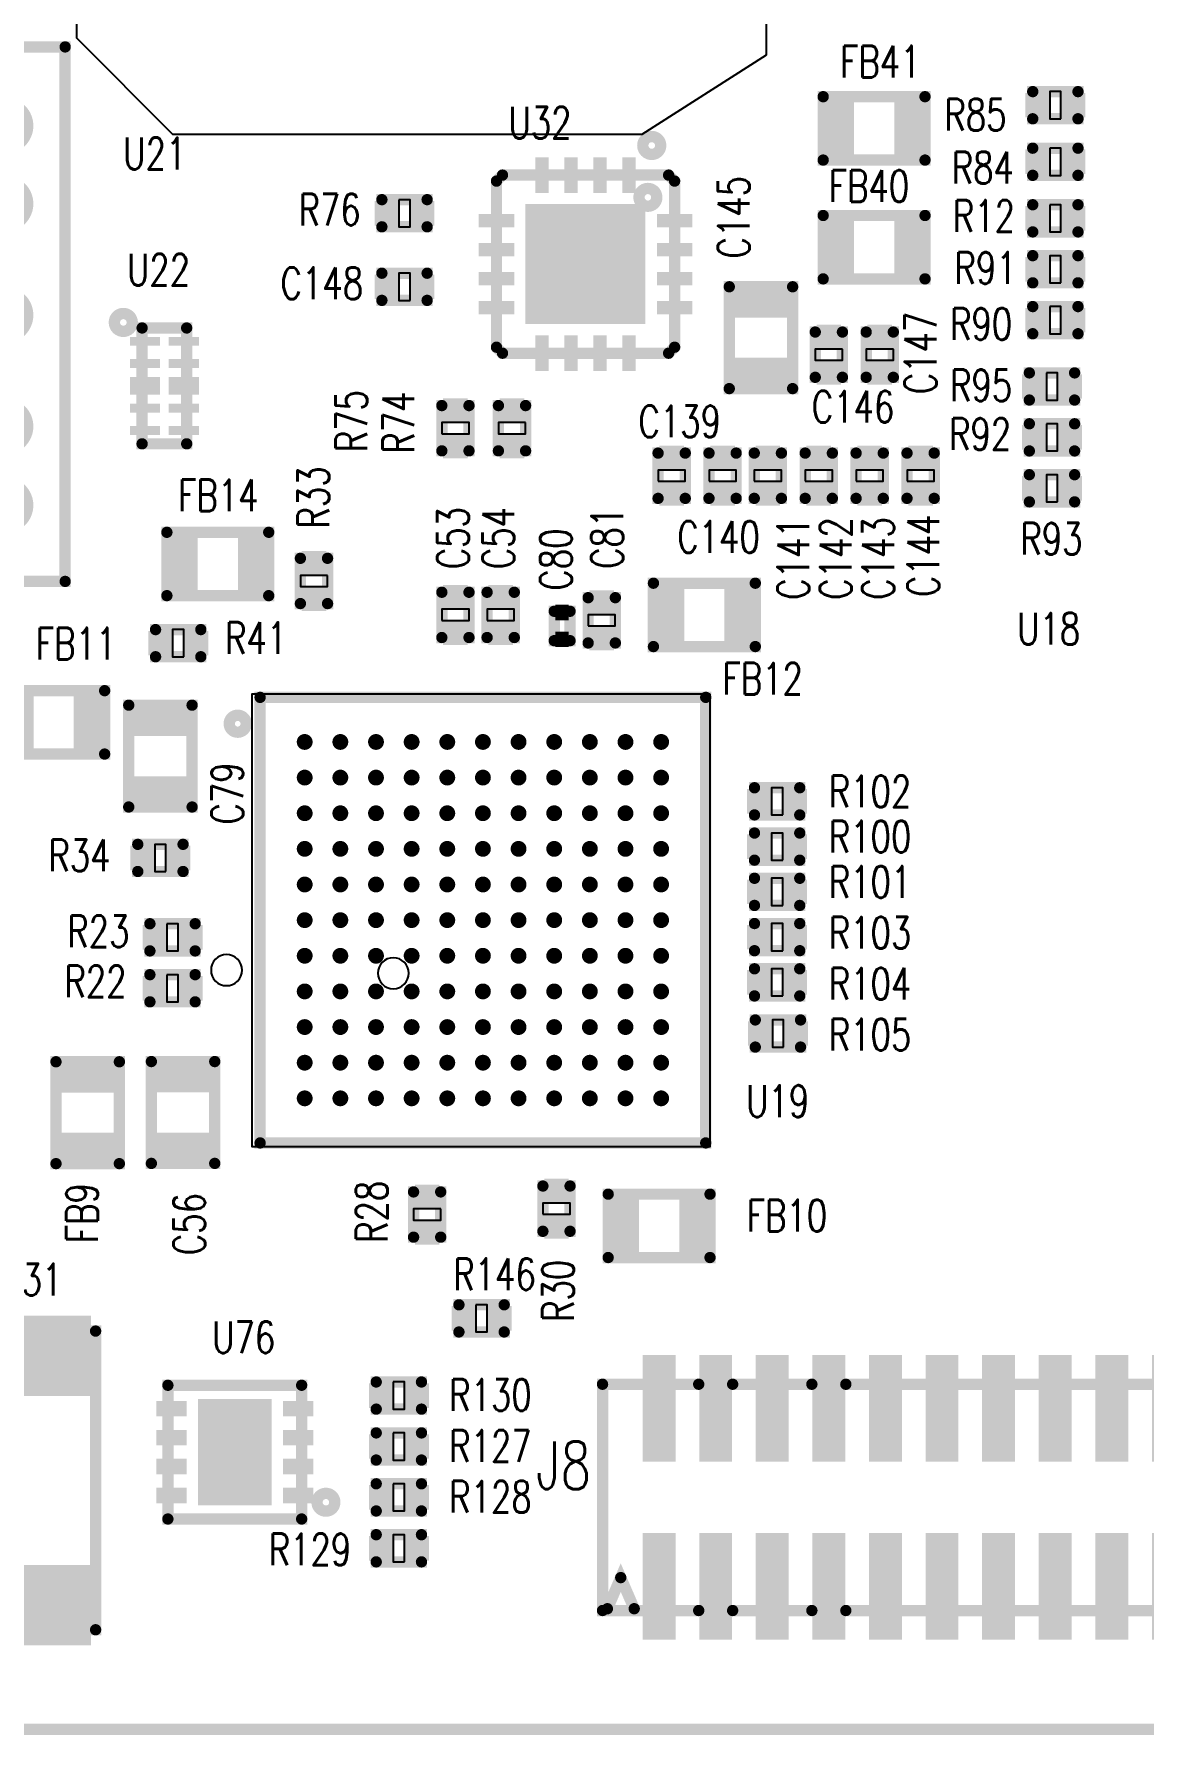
# Model space of a CAD drawing. Extents: x -0.21 to 4.38, y -0.01 to 2.51.
# Drawn here: x 0.488 to 1.468, y -0.005 to 1.498 of the extents above; entities that cross this region are included whole.
import ezdxf

# ---------------------------------------------------------------- set-up
doc = ezdxf.new("R2010")
doc.units = 0
doc.linetypes.add('KEEPOUT_00001000', pattern=[2, 1, 1])
doc.linetypes.add('KEEPOUT_00011110', pattern=[2, 1, 1])
for name, color, linetype in [('BOARD_OUTLINE_00', 5, 'CONTINUOUS'), ('DRIL_NPLTE_THRU_01', 136, 'CONTINUOUS'), ('DRIL_PLTE_THRU_01', 136, 'CONTINUOUS'), ('DRIL_SYMBOL', 5, 'CONTINUOUS'), ('KEEPOUT_00', 2, 'CONTINUOUS'), ('KEEPOUT_01', 2, 'CONTINUOUS'), ('PADS_INNER', 4, 'CONTINUOUS'), ('PADS_TOP', 4, 'CONTINUOUS'), ('PART_NAME_01', 2, 'CONTINUOUS'), ('PART_TOP_2DLINE_00', 3, 'CONTINUOUS'), ('PART_TOP_2DLINE_01', 3, 'CONTINUOUS')]:
    doc.layers.add(name, color=color, linetype=linetype)
doc.styles.add('W0$004', font='simplex', dxfattribs={"width": 0.75})
doc.styles.add('W0$006', font='simplex', dxfattribs={"width": 0.75})

# ---------------------------------------------------------------- blocks, each defined once
blk = doc.blocks.new('BOARD_464')
at = {"layer": 'BOARD_OUTLINE_00', "const_width": 0.01}
blk.add_lwpolyline([(0.25, 0), (4.25, 0), (4.25, 2.5), (0.25, 2.5)], close=True, dxfattribs=at)
blk = doc.blocks.new('KEEPOUT_493')
at = {"layer": 'KEEPOUT_01', "linetype": 'KEEPOUT_00001000'}
blk.add_lwpolyline([(0, 0.035), (0, -0.17), (0.085, -0.255), (0.5, -0.255), (0.61, -0.185), (0.61, 0.035)], close=True, dxfattribs=at)
blk = doc.blocks.new('KEEPOUT_610')
at = {"layer": 'KEEPOUT_01', "linetype": 'KEEPOUT_00001000'}
blk.add_lwpolyline([(0, 0), (-0.405, 0), (-0.405, -0.4), (0, -0.4)], close=True, dxfattribs=at)
blk = doc.blocks.new('KEEPOUT_712')
at = {"layer": 'KEEPOUT_00', "linetype": 'KEEPOUT_00001000'}
blk.add_lwpolyline([(-0.0137, 0, 1), (0.0137, 0, 1)], format="xyb", close=True, dxfattribs=at)
blk = doc.blocks.new('KEEPOUT_713')
at = {"layer": 'KEEPOUT_00', "linetype": 'KEEPOUT_00001000'}
blk.add_lwpolyline([(-0.0137, 0, 1), (0.0137, 0, 1)], format="xyb", close=True, dxfattribs=at)
blk = doc.blocks.new('SMOOTH_0$01')
at = {"const_width": 0.005}
blk.add_lwpolyline([(-0.0025, 0, 1), (0.0025, 0, 1)], format="xyb", close=True, dxfattribs=at)
blk = doc.blocks.new('PART_BODY_TOP_420')
at = {"layer": 'KEEPOUT_01', "linetype": 'KEEPOUT_00011110'}
blk.add_lwpolyline([(-0.00492, 0.012), (-0.00492, -0.012), (0.00492, -0.012), (0.00492, 0.012)], close=True, dxfattribs=at)
at = {"layer": 'PART_TOP_2DLINE_01', "const_width": 0.01}
blk.add_lwpolyline([(0.02, 0.012), (0.02, -0.012), (-0.02, -0.012), (-0.02, 0.012)], close=True, dxfattribs=at)
at = {"layer": 'PART_TOP_2DLINE_01'}
for p in [(-0.02, 0.012), (0.02, 0.012), (-0.02, -0.012), (0.02, -0.012)]:
    blk.add_blockref('SMOOTH_0$01', p, dxfattribs=at)
blk = doc.blocks.new('DRIL_HOLE_0')
blk.add_lwpolyline([(0, 0, 1), (0, 0, 1)], format="xyb", close=True)
blk = doc.blocks.new('PAD_0')
blk.add_lwpolyline([(0, 0, 1), (0, 0, 1)], format="xyb", close=True)
blk = doc.blocks.new('PAD_1')
at = {"const_width": 0.0217}
blk.add_lwpolyline([(-0.0108, 0), (0.0108, 0)], dxfattribs=at)
blk = doc.blocks.new('STK_TOP_12')
at = {"layer": 'DRIL_NPLTE_THRU_01'}
blk.add_blockref('DRIL_HOLE_0', (0, 0), dxfattribs=at)
at = {"layer": 'PADS_INNER'}
blk.add_blockref('PAD_0', (0, 0), dxfattribs=at)
at = {"layer": 'PADS_TOP'}
blk.add_blockref('PAD_1', (0, 0), dxfattribs=at)
blk = doc.blocks.new('SYM_TOP_3')
for name, p in [('PART_BODY_TOP_420', (0, 0)), ('STK_TOP_12', (-0.0157, 0)), ('STK_TOP_12', (0.0157, 0))]:
    blk.add_blockref(name, p)
blk = doc.blocks.new('PART_TOP_42')
blk.add_blockref('SYM_TOP_3', (0, 0))
at = {"layer": 'PART_NAME_01', "style": 'W0$004', "width": 0.75}
blk.add_text('C139', height=0.028, rotation=270, dxfattribs=at).set_placement((0.034, 0.0293))
blk = doc.blocks.new('PART_TOP_44')
blk.add_blockref('SYM_TOP_3', (0, 0))
at = {"layer": 'PART_NAME_01', "style": 'W0$004', "width": 0.75}
blk.add_text('C140', height=0.028, rotation=270, dxfattribs=at).set_placement((-0.0681, 0.04))
blk = doc.blocks.new('PART_TOP_45')
blk.add_blockref('SYM_TOP_3', (0, 0))
at = {"layer": 'PART_NAME_01', "style": 'W0$004', "width": 0.75}
blk.add_text('C141', height=0.028, dxfattribs=at).set_placement((-0.1096, -0.0365))
blk = doc.blocks.new('PART_TOP_46')
blk.add_blockref('SYM_TOP_3', (0, 0))
at = {"layer": 'PART_NAME_01', "style": 'W0$004', "width": 0.75}
blk.add_text('C142', height=0.028, dxfattribs=at).set_placement((-0.1096, -0.029))
blk = doc.blocks.new('PART_TOP_47')
blk.add_blockref('SYM_TOP_3', (0, 0))
at = {"layer": 'PART_NAME_01', "style": 'W0$004', "width": 0.75}
blk.add_text('C143', height=0.028, dxfattribs=at).set_placement((-0.1096, -0.0215))
blk = doc.blocks.new('PART_TOP_48')
blk.add_blockref('SYM_TOP_3', (0, 0))
at = {"layer": 'PART_NAME_01', "style": 'W0$004', "width": 0.75}
blk.add_text('C144', height=0.028, dxfattribs=at).set_placement((-0.1072, -0.0164))
blk = doc.blocks.new('PART_TOP_49')
blk.add_blockref('SYM_TOP_3', (0, 0))
at = {"layer": 'PART_NAME_01', "style": 'W0$004', "width": 0.75}
blk.add_text('C146', height=0.028, rotation=90, dxfattribs=at).set_placement((0.06, -0.015))
blk = doc.blocks.new('PART_TOP_50')
blk.add_blockref('SYM_TOP_3', (0, 0))
at = {"layer": 'PART_NAME_01', "style": 'W0$004', "width": 0.75}
blk.add_text('C147', height=0.028, rotation=180, dxfattribs=at).set_placement((0.035, 0.05))
blk = doc.blocks.new('PART_TOP_51')
blk.add_blockref('SYM_TOP_3', (0, 0))
at = {"layer": 'PART_NAME_01', "style": 'W0$004', "width": 0.75}
blk.add_text('C148', height=0.028, rotation=180, dxfattribs=at).set_placement((0.1095, 0.0109))
blk = doc.blocks.new('PART_TOP_137')
blk.add_blockref('SYM_TOP_3', (0, 0))
at = {"layer": 'PART_NAME_01', "style": 'W0$004', "width": 0.75}
blk.add_text('C53', height=0.028, dxfattribs=at).set_placement((0.0404, -0.0119))
blk = doc.blocks.new('PART_TOP_138')
blk.add_blockref('SYM_TOP_3', (0, 0))
at = {"layer": 'PART_NAME_01', "style": 'W0$004', "width": 0.75}
blk.add_text('C54', height=0.028, dxfattribs=at).set_placement((0.0404, -0.012))
blk = doc.blocks.new('PART_BODY_TOP_423')
at = {"layer": 'PART_TOP_2DLINE_01', "const_width": 0.01}
blk.add_lwpolyline([(-0.045, -0.028), (0.045, -0.028), (0.045, 0.028), (-0.045, 0.028), (-0.045, -0.028)], dxfattribs=at)
at = {"layer": 'PART_TOP_2DLINE_01'}
for p in [(-0.045, 0.028), (0.045, 0.028), (-0.045, -0.028), (-0.045, -0.028), (0.045, -0.028)]:
    blk.add_blockref('SMOOTH_0$01', p, dxfattribs=at)
blk = doc.blocks.new('PAD_5')
at = {"const_width": 0.0315}
blk.add_lwpolyline([(-0.0266, 0), (0.0266, 0)], dxfattribs=at)
blk = doc.blocks.new('STK_TOP_15')
at = {"layer": 'DRIL_NPLTE_THRU_01'}
blk.add_blockref('DRIL_HOLE_0', (0, 0), dxfattribs=at)
at = {"layer": 'PADS_INNER'}
blk.add_blockref('PAD_0', (0, 0), dxfattribs=at)
at = {"layer": 'PADS_TOP', "rotation": 90}
blk.add_blockref('PAD_5', (0, 0), dxfattribs=at)
blk = doc.blocks.new('SYM_TOP_6')
for name, p in [('PART_BODY_TOP_423', (0, 0)), ('STK_TOP_15', (-0.0335, 0)), ('STK_TOP_15', (0.0335, 0))]:
    blk.add_blockref(name, p)
blk = doc.blocks.new('PART_TOP_140')
blk.add_blockref('SYM_TOP_6', (0, 0))
at = {"layer": 'PART_NAME_01', "style": 'W0$004', "width": 0.75}
blk.add_text('C56', height=0.028, dxfattribs=at).set_placement((-0.1261, -0.0195))
blk = doc.blocks.new('PART_TOP_165')
blk.add_blockref('SYM_TOP_6', (0, 0))
at = {"layer": 'PART_NAME_01', "style": 'W0$004', "width": 0.75}
blk.add_text('C79', height=0.028, rotation=180, dxfattribs=at).set_placement((0.0605, 0.0731))
blk = doc.blocks.new('PART_BODY_TOP_425')
at = {"layer": 'PART_TOP_2DLINE_01', "const_width": 0.01}
blk.add_lwpolyline([(-0.013, -0.007), (0.013, -0.007), (0.013, 0.007), (-0.013, 0.007)], close=True, dxfattribs=at)
at = {"layer": 'PART_TOP_2DLINE_01'}
for p in [(-0.013, 0.007), (0.013, 0.007), (-0.013, -0.007), (0.013, -0.007)]:
    blk.add_blockref('SMOOTH_0$01', p, dxfattribs=at)
blk = doc.blocks.new('PAD_6')
at = {"const_width": 0.0118}
blk.add_lwpolyline([(-0.0069, 0), (0.0069, 0)], dxfattribs=at)
blk = doc.blocks.new('STK_TOP_17')
at = {"layer": 'DRIL_NPLTE_THRU_01'}
blk.add_blockref('DRIL_HOLE_0', (0, 0), dxfattribs=at)
at = {"layer": 'PADS_INNER'}
blk.add_blockref('PAD_0', (0, 0), dxfattribs=at)
at = {"layer": 'PADS_TOP'}
blk.add_blockref('PAD_6', (0, 0), dxfattribs=at)
blk = doc.blocks.new('SYM_TOP_8')
for name, p in [('STK_TOP_17', (-0.0118, 0)), ('PART_BODY_TOP_425', (0, 0)), ('STK_TOP_17', (0.0118, 0))]:
    blk.add_blockref(name, p)
blk = doc.blocks.new('PART_TOP_167')
blk.add_blockref('SYM_TOP_8', (0, 0))
at = {"layer": 'PART_NAME_01', "style": 'W0$004', "width": 0.75}
blk.add_text('C80', height=0.028, dxfattribs=at).set_placement((0.0312, -0.0085))
blk = doc.blocks.new('PART_TOP_168')
blk.add_blockref('SYM_TOP_3', (0, 0))
at = {"layer": 'PART_NAME_01', "style": 'W0$004', "width": 0.75}
blk.add_text('C81', height=0.028, dxfattribs=at).set_placement((0.0454, -0.0188))
blk = doc.blocks.new('PART_BODY_TOP_428')
at = {"layer": 'KEEPOUT_01', "linetype": 'KEEPOUT_00011110'}
blk.add_lwpolyline([(-0.00492, 0.012), (-0.00492, -0.012), (0.00492, -0.012), (0.00492, 0.012)], close=True, dxfattribs=at)
at = {"layer": 'PART_TOP_2DLINE_01', "const_width": 0.01}
blk.add_lwpolyline([(0.02, 0.012), (0.02, -0.012), (-0.02, -0.012), (-0.02, 0.012)], close=True, dxfattribs=at)
at = {"layer": 'PART_TOP_2DLINE_01'}
for p in [(-0.02, 0.012), (0.02, 0.012), (-0.02, -0.012), (0.02, -0.012)]:
    blk.add_blockref('SMOOTH_0$01', p, dxfattribs=at)
blk = doc.blocks.new('SYM_TOP_11')
for name, p in [('PART_BODY_TOP_428', (0, 0)), ('STK_TOP_12', (-0.0157, 0)), ('STK_TOP_12', (0.0157, 0))]:
    blk.add_blockref(name, p)
blk = doc.blocks.new('PART_TOP_194')
blk.add_blockref('SYM_TOP_11', (0, 0))
at = {"layer": 'PART_NAME_01', "style": 'W0$004', "width": 0.75}
blk.add_text('R100', height=0.028, rotation=180, dxfattribs=at).set_placement((-0.0457, 0.0052))
blk = doc.blocks.new('PART_TOP_195')
blk.add_blockref('SYM_TOP_11', (0, 0))
at = {"layer": 'PART_NAME_01', "style": 'W0$004', "width": 0.75}
blk.add_text('R101', height=0.028, rotation=180, dxfattribs=at).set_placement((-0.0457, 0.0052))
blk = doc.blocks.new('PART_TOP_196')
blk.add_blockref('SYM_TOP_11', (0, 0))
at = {"layer": 'PART_NAME_01', "style": 'W0$004', "width": 0.75}
blk.add_text('R102', height=0.028, rotation=180, dxfattribs=at).set_placement((-0.0457, 0.0052))
blk = doc.blocks.new('PART_TOP_197')
blk.add_blockref('SYM_TOP_11', (0, 0))
at = {"layer": 'PART_NAME_01', "style": 'W0$004', "width": 0.75}
blk.add_text('R103', height=0.028, rotation=180, dxfattribs=at).set_placement((-0.0457, 0.0102))
blk = doc.blocks.new('PART_TOP_198')
blk.add_blockref('SYM_TOP_11', (0, 0))
at = {"layer": 'PART_NAME_01', "style": 'W0$004', "width": 0.75}
blk.add_text('R104', height=0.028, rotation=180, dxfattribs=at).set_placement((-0.0457, 0.0152))
blk = doc.blocks.new('PART_TOP_199')
blk.add_blockref('SYM_TOP_11', (0, 0))
at = {"layer": 'PART_NAME_01', "style": 'W0$004', "width": 0.75}
blk.add_text('R105', height=0.028, rotation=180, dxfattribs=at).set_placement((-0.045, 0.015))
blk = doc.blocks.new('PART_TOP_205')
blk.add_blockref('SYM_TOP_11', (0, 0))
at = {"layer": 'PART_NAME_01', "style": 'W0$004', "width": 0.75}
blk.add_text('R12', height=0.028, dxfattribs=at).set_placement((-0.0906, -0.0118))
blk = doc.blocks.new('PART_TOP_206')
blk.add_blockref('SYM_TOP_11', (0, 0))
at = {"layer": 'PART_NAME_01', "style": 'W0$004', "width": 0.75}
blk.add_text('R127', height=0.028, dxfattribs=at).set_placement((0.0445, -0.0135))
blk = doc.blocks.new('PART_TOP_207')
blk.add_blockref('SYM_TOP_11', (0, 0))
at = {"layer": 'PART_NAME_01', "style": 'W0$004', "width": 0.75}
blk.add_text('R128', height=0.028, dxfattribs=at).set_placement((0.0445, -0.0135))
blk = doc.blocks.new('PART_TOP_208')
blk.add_blockref('SYM_TOP_11', (0, 0))
at = {"layer": 'PART_NAME_01', "style": 'W0$004', "width": 0.75}
blk.add_text('R129', height=0.028, rotation=180, dxfattribs=at).set_placement((0.115, 0.015))
blk = doc.blocks.new('PART_TOP_210')
blk.add_blockref('SYM_TOP_11', (0, 0))
at = {"layer": 'PART_NAME_01', "style": 'W0$004', "width": 0.75}
blk.add_text('R130', height=0.028, dxfattribs=at).set_placement((0.0445, -0.0135))
blk = doc.blocks.new('PART_BODY_TOP_429')
at = {"layer": 'PART_TOP_2DLINE_00', "const_width": 0.01}
blk.add_lwpolyline([(-0.132, -0.067), (0.132, -0.067), (0.132, 0.067), (-0.132, 0.067), (-0.132, -0.067)], dxfattribs=at)
at = {"layer": 'PART_TOP_2DLINE_00'}
for p in [(-0.132, 0.067), (0.132, 0.067), (-0.132, -0.067), (-0.132, -0.067), (0.132, -0.067)]:
    blk.add_blockref('SMOOTH_0$01', p, dxfattribs=at)
blk = doc.blocks.new('PAD_14')
at = {"const_width": 0.0709}
blk.add_lwpolyline([(-0.063, 0), (0.063, 0)], dxfattribs=at)
blk = doc.blocks.new('STK_TOP_20')
at = {"layer": 'DRIL_NPLTE_THRU_01'}
blk.add_blockref('DRIL_HOLE_0', (0, 0), dxfattribs=at)
at = {"layer": 'PADS_INNER'}
blk.add_blockref('PAD_0', (0, 0), dxfattribs=at)
at = {"layer": 'PADS_TOP', "rotation": 90}
blk.add_blockref('PAD_14', (0, 0), dxfattribs=at)
blk = doc.blocks.new('SYM_TOP_12')
for name, p in [('STK_TOP_20', (-0.1102, 0)), ('STK_TOP_20', (0.1102, 0)), ('PART_BODY_TOP_429', (0, 0))]:
    blk.add_blockref(name, p)
blk = doc.blocks.new('PART_TOP_211')
blk.add_blockref('SYM_TOP_12', (0, 0))
at = {"layer": 'PART_NAME_01', "style": 'W0$004', "width": 0.75}
blk.add_text('R131', height=0.028, rotation=90, dxfattribs=at).set_placement((-0.1635, -0.0352))
blk = doc.blocks.new('PART_TOP_221')
blk.add_blockref('SYM_TOP_11', (0, 0))
at = {"layer": 'PART_NAME_01', "style": 'W0$004', "width": 0.75}
blk.add_text('R22', height=0.028, dxfattribs=at).set_placement((-0.0955, -0.0079))
blk = doc.blocks.new('PART_TOP_222')
blk.add_blockref('SYM_TOP_11', (0, 0))
at = {"layer": 'PART_NAME_01', "style": 'W0$004', "width": 0.75}
blk.add_text('R23', height=0.028, dxfattribs=at).set_placement((-0.093, -0.0086))
blk = doc.blocks.new('PART_TOP_227')
blk.add_blockref('SYM_TOP_11', (0, 0))
at = {"layer": 'PART_NAME_01', "style": 'W0$004', "width": 0.75}
blk.add_text('R28', height=0.028, rotation=180, dxfattribs=at).set_placement((0.025, -0.035))
blk = doc.blocks.new('PART_TOP_230')
blk.add_blockref('SYM_TOP_11', (0, 0))
at = {"layer": 'PART_NAME_01', "style": 'W0$004', "width": 0.75}
blk.add_text('R30', height=0.028, dxfattribs=at).set_placement((-0.1001, -0.0154))
blk = doc.blocks.new('PART_TOP_233')
blk.add_blockref('SYM_TOP_11', (0, 0))
at = {"layer": 'PART_NAME_01', "style": 'W0$004', "width": 0.75}
blk.add_text('R33', height=0.028, rotation=180, dxfattribs=at).set_placement((-0.0464, 0.0135))
blk = doc.blocks.new('PART_TOP_234')
blk.add_blockref('SYM_TOP_11', (0, 0))
at = {"layer": 'PART_NAME_01', "style": 'W0$004', "width": 0.75}
blk.add_text('R34', height=0.028, rotation=180, dxfattribs=at).set_placement((0.0989, 0.0118))
blk = doc.blocks.new('PART_TOP_242')
blk.add_blockref('SYM_TOP_11', (0, 0))
at = {"layer": 'PART_NAME_01', "style": 'W0$004', "width": 0.75}
blk.add_text('R41', height=0.028, rotation=180, dxfattribs=at).set_placement((-0.0414, 0.0095))
blk = doc.blocks.new('PART_TOP_266')
blk.add_blockref('SYM_TOP_11', (0, 0))
at = {"layer": 'PART_NAME_01', "style": 'W0$004', "width": 0.75}
blk.add_text('R74', height=0.028, rotation=180, dxfattribs=at).set_placement((0.0225, -0.0865))
blk = doc.blocks.new('PART_TOP_267')
blk.add_blockref('SYM_TOP_11', (0, 0))
at = {"layer": 'PART_NAME_01', "style": 'W0$004', "width": 0.75}
blk.add_text('R75', height=0.028, dxfattribs=at).set_placement((-0.0212, 0.0779))
blk = doc.blocks.new('PART_TOP_268')
blk.add_blockref('SYM_TOP_11', (0, 0))
at = {"layer": 'PART_NAME_01', "style": 'W0$004', "width": 0.75}
blk.add_text('R76', height=0.028, dxfattribs=at).set_placement((-0.0936, -0.0108))
blk = doc.blocks.new('PART_TOP_275')
blk.add_blockref('SYM_TOP_11', (0, 0))
at = {"layer": 'PART_NAME_01', "style": 'W0$004', "width": 0.75}
blk.add_text('R84', height=0.028, dxfattribs=at).set_placement((-0.0915, -0.0192))
blk = doc.blocks.new('PART_TOP_276')
blk.add_blockref('SYM_TOP_11', (0, 0))
at = {"layer": 'PART_NAME_01', "style": 'W0$004', "width": 0.75}
blk.add_text('R85', height=0.028, rotation=180, dxfattribs=at).set_placement((0.0981, 0.0224))
blk = doc.blocks.new('PART_TOP_282')
blk.add_blockref('SYM_TOP_11', (0, 0))
at = {"layer": 'PART_NAME_01', "style": 'W0$004', "width": 0.75}
blk.add_text('R90', height=0.028, dxfattribs=at).set_placement((-0.0931, -0.0173))
blk = doc.blocks.new('PART_TOP_283')
blk.add_blockref('SYM_TOP_11', (0, 0))
at = {"layer": 'PART_NAME_01', "style": 'W0$004', "width": 0.75}
blk.add_text('R91', height=0.028, rotation=180, dxfattribs=at).set_placement((0.0891, 0.0128))
blk = doc.blocks.new('PART_TOP_284')
blk.add_blockref('SYM_TOP_11', (0, 0))
at = {"layer": 'PART_NAME_01', "style": 'W0$004', "width": 0.75}
blk.add_text('R92', height=0.028, dxfattribs=at).set_placement((-0.0909, -0.0111))
blk = doc.blocks.new('PART_TOP_285')
blk.add_blockref('SYM_TOP_11', (0, 0))
at = {"layer": 'PART_NAME_01', "style": 'W0$004', "width": 0.75}
blk.add_text('R93', height=0.028, rotation=180, dxfattribs=at).set_placement((0.0279, 0.0586))
blk = doc.blocks.new('PART_TOP_287')
blk.add_blockref('SYM_TOP_11', (0, 0))
at = {"layer": 'PART_NAME_01', "style": 'W0$004', "width": 0.75}
blk.add_text('R95', height=0.028, dxfattribs=at).set_placement((-0.0901, -0.013))
blk = doc.blocks.new('PART_BODY_TOP_432')
at = {"layer": 'PART_TOP_2DLINE_01', "const_width": 0.01}
blk.add_lwpolyline([(-0.045, -0.028), (0.045, -0.028), (0.045, 0.028), (-0.045, 0.028), (-0.045, -0.028)], dxfattribs=at)
at = {"layer": 'PART_TOP_2DLINE_01'}
for p in [(-0.045, 0.028), (0.045, 0.028), (-0.045, -0.028), (-0.045, -0.028), (0.045, -0.028)]:
    blk.add_blockref('SMOOTH_0$01', p, dxfattribs=at)
blk = doc.blocks.new('SYM_TOP_15')
for name, p in [('PART_BODY_TOP_432', (0, 0)), ('STK_TOP_15', (-0.0335, 0)), ('STK_TOP_15', (0.0335, 0))]:
    blk.add_blockref(name, p)
blk = doc.blocks.new('PART_TOP_295')
blk.add_blockref('SYM_TOP_15', (0, 0))
at = {"layer": 'PART_NAME_01', "style": 'W0$004', "width": 0.75}
blk.add_text('FB10', height=0.028, dxfattribs=at).set_placement((0.0774, -0.0049))
blk = doc.blocks.new('PART_TOP_296')
blk.add_blockref('SYM_TOP_15', (0, 0))
at = {"layer": 'PART_NAME_01', "style": 'W0$004', "width": 0.75}
blk.add_text('FB11', height=0.028, rotation=180, dxfattribs=at).set_placement((0.0158, -0.0556))
blk = doc.blocks.new('PART_TOP_297')
blk.add_blockref('SYM_TOP_15', (0, 0))
at = {"layer": 'PART_NAME_01', "style": 'W0$004', "width": 0.75}
blk.add_text('FB12', height=0.028, dxfattribs=at).set_placement((0.016, -0.0704))
blk = doc.blocks.new('PART_TOP_299')
blk.add_blockref('SYM_TOP_15', (0, 0))
at = {"layer": 'PART_NAME_01', "style": 'W0$004', "width": 0.75}
blk.add_text('FB14', height=0.028, rotation=180, dxfattribs=at).set_placement((0.0351, -0.0466))
blk = doc.blocks.new('PART_TOP_312')
blk.add_blockref('SYM_TOP_15', (0, 0))
at = {"layer": 'PART_NAME_01', "style": 'W0$004', "width": 0.75}
blk.add_text('FB9', height=0.028, dxfattribs=at).set_placement((-0.1153, -0.0091))
blk = doc.blocks.new('PART_BODY_TOP_437')
at = {"layer": 'PART_TOP_2DLINE_00', "const_width": 0.01}
for points in [[(-0.19, 0.1), (-0.275, 0.1), (-0.275, -0.1), (-0.19, -0.1)], [(-0.09, 0.1), (-0.16, 0.1)], [(-0.06, -0.1), (0.275, -0.1), (0.275, 0.1), (-0.06, 0.1)], [(-0.2707, -0.0984), (-0.2589, -0.0709), (-0.247, -0.0984)], [(-0.16, -0.1), (-0.09, -0.1)]]:
    blk.add_lwpolyline(points, dxfattribs=at)
at = {"layer": 'PART_TOP_2DLINE_00'}
for p in [(-0.275, 0.1), (-0.19, 0.1), (-0.16, 0.1), (-0.09, 0.1), (-0.06, 0.1), (0.275, 0.1), (-0.2589, -0.0709), (-0.275, -0.1), (-0.2707, -0.0984), (-0.247, -0.0984), (-0.19, -0.1), (-0.16, -0.1), (-0.09, -0.1), (-0.06, -0.1), (0.275, -0.1)]:
    blk.add_blockref('SMOOTH_0$01', p, dxfattribs=at)
blk = doc.blocks.new('PAD_24')
at = {"const_width": 0.0291}
blk.add_lwpolyline([(-0.0472, 0), (0.0472, 0)], dxfattribs=at)
blk = doc.blocks.new('STK_TOP_28')
at = {"layer": 'DRIL_NPLTE_THRU_01'}
blk.add_blockref('DRIL_HOLE_0', (0, 0), dxfattribs=at)
at = {"layer": 'PADS_INNER'}
blk.add_blockref('PAD_0', (0, 0), dxfattribs=at)
at = {"layer": 'PADS_TOP', "rotation": 90}
blk.add_blockref('PAD_24', (0, 0), dxfattribs=at)
blk = doc.blocks.new('SYM_TOP_20')
for name, p in [('STK_TOP_28', (-0.225, 0.0787)), ('STK_TOP_28', (-0.175, 0.0787)), ('STK_TOP_28', (-0.125, 0.0787)), ('STK_TOP_28', (-0.075, 0.0787)), ('STK_TOP_28', (-0.025, 0.0787)), ('STK_TOP_28', (0.025, 0.0787)), ('STK_TOP_28', (0.075, 0.0787)), ('STK_TOP_28', (0.125, 0.0787)), ('STK_TOP_28', (0.175, 0.0787)), ('STK_TOP_28', (0.225, 0.0787)), ('PART_BODY_TOP_437', (0, 0)), ('STK_TOP_28', (-0.225, -0.0787)), ('STK_TOP_28', (-0.175, -0.0787)), ('STK_TOP_28', (-0.125, -0.0787)), ('STK_TOP_28', (-0.075, -0.0787)), ('STK_TOP_28', (-0.025, -0.0787)), ('STK_TOP_28', (0.025, -0.0787)), ('STK_TOP_28', (0.075, -0.0787)), ('STK_TOP_28', (0.125, -0.0787)), ('STK_TOP_28', (0.175, -0.0787)), ('STK_TOP_28', (0.225, -0.0787))]:
    blk.add_blockref(name, p)
blk = doc.blocks.new('PART_TOP_320')
blk.add_blockref('SYM_TOP_20', (0, 0))
at = {"layer": 'PART_NAME_01', "style": 'W0$006', "width": 0.75}
blk.add_text('J8', height=0.042, dxfattribs=at).set_placement((-0.3337, 0.0073))
blk = doc.blocks.new('PART_BODY_TOP_449')
at = {"layer": 'PART_TOP_2DLINE_00', "const_width": 0.01}
blk.add_lwpolyline([(-0.4634, -0.4634), (-0.4634, 0.4634), (0.4634, 0.4634), (0.4634, -0.4634)], close=True, dxfattribs=at)
for points in [[(-0.5105, 0.424, 1), (-0.4861, 0.424, 1)], [(-0.4341, 0.414, 1), (-0.3925, 0.414, 1)]]:
    blk.add_lwpolyline(points, format="xyb", close=True, dxfattribs=at)
at = {"layer": 'PART_TOP_2DLINE_00'}
for p in [(-0.4634, 0.4634), (0.4634, 0.4634), (-0.4634, -0.4634), (0.4634, -0.4634)]:
    blk.add_blockref('SMOOTH_0$01', p, dxfattribs=at)
blk = doc.blocks.new('SYM_TOP_32')
blk.add_blockref('PART_BODY_TOP_449', (0, 0))
blk = doc.blocks.new('PART_TOP_356')
blk.add_blockref('SYM_TOP_32', (0, 0))
at = {"layer": 'PART_NAME_01', "style": 'W0$004', "width": 0.75}
blk.add_text('U18', height=0.028, dxfattribs=at).set_placement((-0.6214, -0.2028))
blk = doc.blocks.new('PART_BODY_TOP_450')
at = {"layer": 'PART_TOP_2DLINE_00', "const_width": 0.01}
blk.add_lwpolyline([(-0.1969, -0.1969), (-0.1969, 0.1969), (0.1969, 0.1969), (0.1969, -0.1969)], close=True, dxfattribs=at)
blk.add_lwpolyline([(-0.2242, 0.1736, 1), (-0.2092, 0.1736, 1)], format="xyb", close=True, dxfattribs=at)
at = {"layer": 'PART_TOP_2DLINE_00'}
for p in [(-0.1969, 0.1969), (0.1969, 0.1969), (-0.1969, -0.1969), (0.1969, -0.1969)]:
    blk.add_blockref('SMOOTH_0$01', p, dxfattribs=at)
blk = doc.blocks.new('PAD_30')
at = {"const_width": 0.007}
blk.add_lwpolyline([(0, -0.0035, 1), (0, 0.0035, 1)], format="xyb", close=True, dxfattribs=at)
blk = doc.blocks.new('STK_TOP_36')
at = {"layer": 'DRIL_NPLTE_THRU_01'}
blk.add_blockref('DRIL_HOLE_0', (0, 0), dxfattribs=at)
at = {"layer": 'PADS_INNER'}
blk.add_blockref('PAD_0', (0, 0), dxfattribs=at)
at = {"layer": 'PADS_TOP'}
blk.add_blockref('PAD_30', (0, 0), dxfattribs=at)
blk = doc.blocks.new('SYM_TOP_33')
for name, p in [('PART_BODY_TOP_450', (0, 0)), ('STK_TOP_36', (-0.1575, 0.1575)), ('STK_TOP_36', (-0.126, 0.1575)), ('STK_TOP_36', (-0.0945, 0.1575)), ('STK_TOP_36', (-0.063, 0.1575)), ('STK_TOP_36', (-0.0315, 0.1575)), ('STK_TOP_36', (0, 0.1575)), ('STK_TOP_36', (0.0315, 0.1575)), ('STK_TOP_36', (0.063, 0.1575)), ('STK_TOP_36', (0.0945, 0.1575)), ('STK_TOP_36', (0.126, 0.1575)), ('STK_TOP_36', (0.1575, 0.1575)), ('STK_TOP_36', (-0.1575, 0.126)), ('STK_TOP_36', (-0.126, 0.126)), ('STK_TOP_36', (-0.0945, 0.126)), ('STK_TOP_36', (-0.063, 0.126)), ('STK_TOP_36', (-0.0315, 0.126)), ('STK_TOP_36', (0, 0.126)), ('STK_TOP_36', (0.0315, 0.126)), ('STK_TOP_36', (0.063, 0.126)), ('STK_TOP_36', (0.0945, 0.126)), ('STK_TOP_36', (0.126, 0.126)), ('STK_TOP_36', (0.1575, 0.126)), ('STK_TOP_36', (-0.1575, 0.0945)), ('STK_TOP_36', (-0.126, 0.0945)), ('STK_TOP_36', (-0.0945, 0.0945)), ('STK_TOP_36', (-0.063, 0.0945)), ('STK_TOP_36', (-0.0315, 0.0945)), ('STK_TOP_36', (0, 0.0945)), ('STK_TOP_36', (0.0315, 0.0945)), ('STK_TOP_36', (0.063, 0.0945)), ('STK_TOP_36', (0.0945, 0.0945)), ('STK_TOP_36', (0.126, 0.0945)), ('STK_TOP_36', (0.1575, 0.0945)), ('STK_TOP_36', (-0.1575, 0.063)), ('STK_TOP_36', (-0.126, 0.063)), ('STK_TOP_36', (-0.0945, 0.063)), ('STK_TOP_36', (-0.063, 0.063)), ('STK_TOP_36', (-0.0315, 0.063)), ('STK_TOP_36', (0, 0.063)), ('STK_TOP_36', (0.0315, 0.063)), ('STK_TOP_36', (0.063, 0.063)), ('STK_TOP_36', (0.0945, 0.063)), ('STK_TOP_36', (0.126, 0.063)), ('STK_TOP_36', (0.1575, 0.063)), ('STK_TOP_36', (-0.1575, 0.0315)), ('STK_TOP_36', (-0.126, 0.0315)), ('STK_TOP_36', (-0.0945, 0.0315)), ('STK_TOP_36', (-0.063, 0.0315)), ('STK_TOP_36', (-0.0315, 0.0315)), ('STK_TOP_36', (0, 0.0315)), ('STK_TOP_36', (0.0315, 0.0315)), ('STK_TOP_36', (0.063, 0.0315)), ('STK_TOP_36', (0.0945, 0.0315)), ('STK_TOP_36', (0.126, 0.0315)), ('STK_TOP_36', (0.1575, 0.0315)), ('STK_TOP_36', (-0.1575, 0)), ('STK_TOP_36', (-0.126, 0)), ('STK_TOP_36', (-0.0945, 0)), ('STK_TOP_36', (-0.063, 0)), ('STK_TOP_36', (-0.0315, 0)), ('STK_TOP_36', (0, 0)), ('STK_TOP_36', (0.0315, 0)), ('STK_TOP_36', (0.063, 0)), ('STK_TOP_36', (0.0945, 0)), ('STK_TOP_36', (0.126, 0)), ('STK_TOP_36', (0.1575, 0)), ('STK_TOP_36', (-0.1575, -0.0315)), ('STK_TOP_36', (-0.126, -0.0315)), ('STK_TOP_36', (-0.0945, -0.0315)), ('STK_TOP_36', (-0.063, -0.0315)), ('STK_TOP_36', (-0.0315, -0.0315)), ('STK_TOP_36', (0, -0.0315)), ('STK_TOP_36', (0.0315, -0.0315)), ('STK_TOP_36', (0.063, -0.0315)), ('STK_TOP_36', (0.0945, -0.0315)), ('STK_TOP_36', (0.126, -0.0315)), ('STK_TOP_36', (0.1575, -0.0315)), ('STK_TOP_36', (-0.1575, -0.063)), ('STK_TOP_36', (-0.126, -0.063)), ('STK_TOP_36', (-0.0945, -0.063)), ('STK_TOP_36', (-0.063, -0.063)), ('STK_TOP_36', (-0.0315, -0.063)), ('STK_TOP_36', (0, -0.063)), ('STK_TOP_36', (0.0315, -0.063)), ('STK_TOP_36', (0.063, -0.063)), ('STK_TOP_36', (0.0945, -0.063)), ('STK_TOP_36', (0.126, -0.063)), ('STK_TOP_36', (0.1575, -0.063)), ('STK_TOP_36', (-0.1575, -0.0945)), ('STK_TOP_36', (-0.126, -0.0945)), ('STK_TOP_36', (-0.0945, -0.0945)), ('STK_TOP_36', (-0.063, -0.0945)), ('STK_TOP_36', (-0.0315, -0.0945)), ('STK_TOP_36', (0, -0.0945)), ('STK_TOP_36', (0.0315, -0.0945)), ('STK_TOP_36', (0.063, -0.0945)), ('STK_TOP_36', (0.0945, -0.0945)), ('STK_TOP_36', (0.126, -0.0945)), ('STK_TOP_36', (0.1575, -0.0945)), ('STK_TOP_36', (-0.1575, -0.126)), ('STK_TOP_36', (-0.126, -0.126)), ('STK_TOP_36', (-0.0945, -0.126)), ('STK_TOP_36', (-0.063, -0.126)), ('STK_TOP_36', (-0.0315, -0.126)), ('STK_TOP_36', (0, -0.126)), ('STK_TOP_36', (0.0315, -0.126)), ('STK_TOP_36', (0.063, -0.126)), ('STK_TOP_36', (0.0945, -0.126)), ('STK_TOP_36', (0.126, -0.126)), ('STK_TOP_36', (0.1575, -0.126)), ('STK_TOP_36', (-0.1575, -0.1575)), ('STK_TOP_36', (-0.126, -0.1575)), ('STK_TOP_36', (-0.0945, -0.1575)), ('STK_TOP_36', (-0.063, -0.1575)), ('STK_TOP_36', (-0.0315, -0.1575)), ('STK_TOP_36', (0, -0.1575)), ('STK_TOP_36', (0.0315, -0.1575)), ('STK_TOP_36', (0.063, -0.1575)), ('STK_TOP_36', (0.0945, -0.1575)), ('STK_TOP_36', (0.126, -0.1575)), ('STK_TOP_36', (0.1575, -0.1575))]:
    blk.add_blockref(name, p)
blk = doc.blocks.new('PART_TOP_357')
blk.add_blockref('SYM_TOP_33', (0, 0))
at = {"layer": 'PART_NAME_01', "style": 'W0$004', "width": 0.75}
blk.add_text('U19', height=0.028, dxfattribs=at).set_placement((0.2325, -0.174))
blk = doc.blocks.new('PART_BODY_TOP_452')
at = {"layer": 'PART_TOP_2DLINE_00', "const_width": 0.01}
for points in [[(0.2354, -0.2744), (0.2354, 0.0531), (-0.237, 0.0531), (-0.237, -0.2744)], [(-0.237, -0.2744), (-0.237, -0.6697), (0.2354, -0.6697), (0.2354, -0.2654)], [(0.1144, -0.6606), (0.1577, -0.6173), (0.2049, -0.6646)]]:
    blk.add_lwpolyline(points, dxfattribs=at)
at = {"layer": 'PART_TOP_2DLINE_00'}
for p in [(-0.237, 0.0531), (0.2354, 0.0531), (-0.237, -0.2744), (-0.237, -0.2744), (0.2354, -0.2654), (0.2354, -0.2744), (0.1577, -0.6173), (0.1144, -0.6606), (0.2049, -0.6646), (-0.237, -0.6697), (0.2354, -0.6697)]:
    blk.add_blockref('SMOOTH_0$01', p, dxfattribs=at)
blk = doc.blocks.new('DRIL_SYMBOL_0$039')
at = {"layer": 'DRIL_SYMBOL', "const_width": 0.002}
for points in [[(-0.01, 0), (0.01, 0)], [(0, -0.01), (0, 0.01)]]:
    blk.add_lwpolyline(points, dxfattribs=at)
blk = doc.blocks.new('DRIL_HOLE_0$039')
at = {"const_width": 0.0195}
blk.add_lwpolyline([(-0.00975, 0, 1), (0.00975, 0, 1)], format="xyb", close=True, dxfattribs=at)
blk.add_blockref('DRIL_SYMBOL_0$039', (0, 0))
blk = doc.blocks.new('PAD_27')
at = {"const_width": 0.03}
blk.add_lwpolyline([(0, -0.015, 1), (0, 0.015, 1)], format="xyb", close=True, dxfattribs=at)
blk = doc.blocks.new('STK_TOP_32')
at = {"layer": 'DRIL_PLTE_THRU_01'}
blk.add_blockref('DRIL_HOLE_0$039', (0, 0), dxfattribs=at)
at = {"layer": 'PADS_INNER'}
blk.add_blockref('PAD_27', (0, 0), dxfattribs=at)
at = {"layer": 'PADS_TOP'}
blk.add_blockref('PAD_27', (0, 0), dxfattribs=at)
blk = doc.blocks.new('DRIL_SYMBOL_0$032')
at = {"layer": 'DRIL_SYMBOL', "const_width": 0.002}
for points in [[(-0.01, 0), (0.01, 0)], [(0, -0.01), (0, 0.01)]]:
    blk.add_lwpolyline(points, dxfattribs=at)
blk = doc.blocks.new('DRIL_HOLE_0$032')
at = {"const_width": 0.016}
blk.add_lwpolyline([(-0.008, 0, 1), (0.008, 0, 1)], format="xyb", close=True, dxfattribs=at)
blk.add_blockref('DRIL_SYMBOL_0$032', (0, 0))
blk = doc.blocks.new('PAD_37')
at = {"const_width": 0.025}
blk.add_lwpolyline([(0, -0.0125, 1), (0, 0.0125, 1)], format="xyb", close=True, dxfattribs=at)
blk = doc.blocks.new('STK_TOP_44')
at = {"layer": 'DRIL_PLTE_THRU_01'}
blk.add_blockref('DRIL_HOLE_0$032', (0, 0), dxfattribs=at)
at = {"layer": 'PADS_INNER'}
blk.add_blockref('PAD_37', (0, 0), dxfattribs=at)
at = {"layer": 'PADS_TOP'}
blk.add_blockref('PAD_37', (0, 0), dxfattribs=at)
blk = doc.blocks.new('DRIL_SYMBOL_0$093')
at = {"layer": 'DRIL_SYMBOL', "const_width": 0.002}
for points in [[(-0.01, 0), (0.01, 0)], [(0, -0.01), (0, 0.01)]]:
    blk.add_lwpolyline(points, dxfattribs=at)
blk = doc.blocks.new('DRIL_HOLE_0$093')
at = {"const_width": 0.0465}
blk.add_lwpolyline([(-0.02325, 0, 1), (0.02325, 0, 1)], format="xyb", close=True, dxfattribs=at)
blk.add_blockref('DRIL_SYMBOL_0$093', (0, 0))
blk = doc.blocks.new('PAD_38')
at = {"const_width": 0.07}
blk.add_lwpolyline([(0, -0.035, 1), (0, 0.035, 1)], format="xyb", close=True, dxfattribs=at)
blk = doc.blocks.new('STK_TOP_45')
at = {"layer": 'DRIL_PLTE_THRU_01'}
blk.add_blockref('DRIL_HOLE_0$093', (0, 0), dxfattribs=at)
at = {"layer": 'PADS_INNER'}
blk.add_blockref('PAD_38', (0, 0), dxfattribs=at)
at = {"layer": 'PADS_TOP'}
blk.add_blockref('PAD_38', (0, 0), dxfattribs=at)
blk = doc.blocks.new('SYM_TOP_35')
for name, p in [('PART_BODY_TOP_452', (0, 0)), ('STK_TOP_44', (-0.1673, 0)), ('STK_TOP_44', (-0.0984, 0)), ('STK_TOP_44', (0, 0)), ('STK_TOP_44', (0.0984, 0)), ('STK_TOP_44', (0.1681, 0)), ('STK_TOP_32', (-0.0492, -0.0787)), ('STK_TOP_32', (0.0492, -0.0787)), ('STK_TOP_32', (-0.0492, -0.1575)), ('STK_TOP_32', (0.0492, -0.1575)), ('STK_TOP_45', (-0.237, -0.2642)), ('STK_TOP_45', (0.237, -0.2642))]:
    blk.add_blockref(name, p)
blk = doc.blocks.new('PART_TOP_359')
blk.add_blockref('SYM_TOP_35', (0, 0))
at = {"layer": 'PART_NAME_01', "style": 'W0$004', "width": 0.75}
blk.add_text('U21', height=0.028, rotation=90, dxfattribs=at).set_placement((-0.1288, 0.1044))
blk = doc.blocks.new('PART_BODY_TOP_453')
at = {"layer": 'PART_TOP_2DLINE_00', "const_width": 0.01}
blk.add_lwpolyline([(-0.0561, -0.0284, 1), (-0.0561, -0.0442, 1)], format="xyb", close=True, dxfattribs=at)
at = {"layer": 'PART_TOP_2DLINE_01', "const_width": 0.01}
blk.add_lwpolyline([(-0.0512, -0.0197), (0.0512, -0.0197), (0.0512, 0.0197), (-0.0512, 0.0197)], close=True, dxfattribs=at)
at = {"layer": 'PART_TOP_2DLINE_01'}
for p in [(-0.0512, 0.0197), (0.0512, 0.0197), (-0.0512, -0.0197), (0.0512, -0.0197)]:
    blk.add_blockref('SMOOTH_0$01', p, dxfattribs=at)
blk = doc.blocks.new('PAD_39')
at = {"const_width": 0.00787}
blk.add_lwpolyline([(-0.0133, 0), (0.0133, 0)], dxfattribs=at)
blk = doc.blocks.new('STK_TOP_46')
at = {"layer": 'DRIL_NPLTE_THRU_01'}
blk.add_blockref('DRIL_HOLE_0', (0, 0), dxfattribs=at)
at = {"layer": 'PADS_INNER'}
blk.add_blockref('PAD_0', (0, 0), dxfattribs=at)
at = {"layer": 'PADS_TOP', "rotation": 90}
blk.add_blockref('PAD_39', (0, 0), dxfattribs=at)
blk = doc.blocks.new('PAD_40')
at = {"const_width": 0.0157}
blk.add_lwpolyline([(-0.0133, 0), (0.0133, 0)], dxfattribs=at)
blk = doc.blocks.new('STK_TOP_47')
at = {"layer": 'DRIL_NPLTE_THRU_01'}
blk.add_blockref('DRIL_HOLE_0', (0, 0), dxfattribs=at)
at = {"layer": 'PADS_INNER'}
blk.add_blockref('PAD_0', (0, 0), dxfattribs=at)
at = {"layer": 'PADS_TOP', "rotation": 90}
blk.add_blockref('PAD_40', (0, 0), dxfattribs=at)
blk = doc.blocks.new('SYM_TOP_36')
for name, p in [('STK_TOP_46', (-0.0394, 0.0172)), ('STK_TOP_46', (-0.0197, 0.0172)), ('STK_TOP_47', (0, 0.0172)), ('STK_TOP_46', (0.0197, 0.0172)), ('STK_TOP_46', (0.0394, 0.0172)), ('PART_BODY_TOP_453', (0, 0)), ('STK_TOP_46', (-0.0394, -0.0172)), ('STK_TOP_46', (-0.0197, -0.0172)), ('STK_TOP_47', (0, -0.0172)), ('STK_TOP_46', (0.0197, -0.0172)), ('STK_TOP_46', (0.0394, -0.0172))]:
    blk.add_blockref(name, p)
blk = doc.blocks.new('PART_TOP_360')
blk.add_blockref('SYM_TOP_36', (0, 0))
at = {"layer": 'PART_NAME_01', "style": 'W0$004', "width": 0.75}
blk.add_text('U22', height=0.028, rotation=90, dxfattribs=at).set_placement((-0.0887, -0.0331))
blk = doc.blocks.new('PART_BODY_TOP_457')
at = {"layer": 'PART_TOP_2DLINE_00', "const_width": 0.01}
blk.add_lwpolyline([(-0.0787, -0.0734), (-0.0734, -0.0787), (0.0734, -0.0787), (0.0787, -0.0734), (0.0787, 0.0734), (0.0734, 0.0787), (-0.0734, 0.0787), (-0.0787, 0.0734)], close=True, dxfattribs=at)
for points in [[(0.0512, -0.0551, 1), (0.0669, -0.0551, 1)], [(0.097, -0.0585, 1), (0.1128, -0.0585, 1)]]:
    blk.add_lwpolyline(points, format="xyb", close=True, dxfattribs=at)
at = {"layer": 'PART_TOP_2DLINE_00'}
for p in [(-0.0787, 0.0734), (-0.0734, 0.0787), (0.0734, 0.0787), (0.0787, 0.0734), (-0.0787, -0.0734), (-0.0734, -0.0787), (0.0734, -0.0787), (0.0787, -0.0734)]:
    blk.add_blockref('SMOOTH_0$01', p, dxfattribs=at)
blk = doc.blocks.new('PAD_31')
at = {"const_width": 0.0118}
blk.add_lwpolyline([(-0.0157, 0), (0.0157, 0)], dxfattribs=at)
blk = doc.blocks.new('STK_TOP_59')
at = {"layer": 'DRIL_NPLTE_THRU_01'}
blk.add_blockref('DRIL_HOLE_0', (0, 0), dxfattribs=at)
at = {"layer": 'PADS_INNER'}
blk.add_blockref('PAD_0', (0, 0), dxfattribs=at)
at = {"layer": 'PADS_TOP'}
blk.add_blockref('PAD_31', (0, 0), dxfattribs=at)
blk = doc.blocks.new('STK_TOP_37')
at = {"layer": 'DRIL_NPLTE_THRU_01'}
blk.add_blockref('DRIL_HOLE_0', (0, 0), dxfattribs=at)
at = {"layer": 'PADS_INNER'}
blk.add_blockref('PAD_0', (0, 0), dxfattribs=at)
at = {"layer": 'PADS_TOP', "rotation": 90}
blk.add_blockref('PAD_31', (0, 0), dxfattribs=at)
blk = doc.blocks.new('PAD_47')
at = {"const_width": 0.1063}
blk.add_lwpolyline([(-0.0531, 0), (0.0531, 0)], dxfattribs=at)
blk = doc.blocks.new('STK_TOP_60')
at = {"layer": 'DRIL_NPLTE_THRU_01'}
blk.add_blockref('DRIL_HOLE_0', (0, 0), dxfattribs=at)
at = {"layer": 'PADS_INNER'}
blk.add_blockref('PAD_0', (0, 0), dxfattribs=at)
at = {"layer": 'PADS_TOP'}
blk.add_blockref('PAD_47', (0, 0), dxfattribs=at)
blk = doc.blocks.new('SYM_TOP_40')
for name, p in [('STK_TOP_37', (-0.0384, 0.0787)), ('STK_TOP_37', (-0.0128, 0.0787)), ('STK_TOP_37', (0.0128, 0.0787)), ('STK_TOP_37', (0.0384, 0.0787)), ('PART_BODY_TOP_457', (0, 0)), ('STK_TOP_60', (0.0002, 0.0002)), ('STK_TOP_59', (-0.0787, 0.0384)), ('STK_TOP_59', (0.0787, 0.0384)), ('STK_TOP_59', (-0.0787, 0.0128)), ('STK_TOP_59', (0.0787, 0.0128)), ('STK_TOP_59', (-0.0787, -0.0128)), ('STK_TOP_59', (0.0787, -0.0128)), ('STK_TOP_59', (-0.0787, -0.0384)), ('STK_TOP_59', (0.0787, -0.0384)), ('STK_TOP_37', (-0.0384, -0.0787)), ('STK_TOP_37', (-0.0128, -0.0787)), ('STK_TOP_37', (0.0128, -0.0787)), ('STK_TOP_37', (0.0384, -0.0787))]:
    blk.add_blockref(name, p)
blk = doc.blocks.new('PART_TOP_366')
blk.add_blockref('SYM_TOP_40', (0, 0))
at = {"layer": 'PART_NAME_01', "style": 'W0$004', "width": 0.75}
blk.add_text('U32', height=0.028, rotation=270, dxfattribs=at).set_placement((0.111, 0.0682))
blk = doc.blocks.new('PART_BODY_TOP_461')
at = {"layer": 'PART_TOP_2DLINE_00', "const_width": 0.01}
blk.add_lwpolyline([(-0.0591, -0.0591), (0.0591, -0.0591), (0.0591, 0.0591), (-0.0591, 0.0591)], close=True, dxfattribs=at)
blk.add_lwpolyline([(-0.0443, -0.0727, 1), (-0.0443, -0.0884, 1)], format="xyb", close=True, dxfattribs=at)
at = {"layer": 'PART_TOP_2DLINE_00'}
for p in [(-0.0591, 0.0591), (0.0591, 0.0591), (-0.0591, -0.0591), (0.0591, -0.0591)]:
    blk.add_blockref('SMOOTH_0$01', p, dxfattribs=at)
blk = doc.blocks.new('PAD_41')
at = {"const_width": 0.0138}
blk.add_lwpolyline([(-0.0134, 0), (0.0134, 0)], dxfattribs=at)
blk = doc.blocks.new('STK_TOP_48')
at = {"layer": 'DRIL_NPLTE_THRU_01'}
blk.add_blockref('DRIL_HOLE_0', (0, 0), dxfattribs=at)
at = {"layer": 'PADS_INNER'}
blk.add_blockref('PAD_0', (0, 0), dxfattribs=at)
at = {"layer": 'PADS_TOP', "rotation": 90}
blk.add_blockref('PAD_41', (0, 0), dxfattribs=at)
blk = doc.blocks.new('PAD_52')
at = {"const_width": 0.065}
blk.add_lwpolyline([(-0.0469, 0), (0.0469, 0)], dxfattribs=at)
blk = doc.blocks.new('STK_TOP_67')
at = {"layer": 'DRIL_NPLTE_THRU_01'}
blk.add_blockref('DRIL_HOLE_0', (0, 0), dxfattribs=at)
at = {"layer": 'PADS_INNER'}
blk.add_blockref('PAD_0', (0, 0), dxfattribs=at)
at = {"layer": 'PADS_TOP'}
blk.add_blockref('PAD_52', (0, 0), dxfattribs=at)
blk = doc.blocks.new('SYM_TOP_44')
for name, p in [('STK_TOP_48', (-0.0384, 0.056)), ('STK_TOP_48', (-0.0128, 0.056)), ('STK_TOP_48', (0.0128, 0.056)), ('STK_TOP_48', (0.0384, 0.056)), ('PART_BODY_TOP_461', (0, 0)), ('STK_TOP_67', (0, 0)), ('STK_TOP_48', (-0.0384, -0.056)), ('STK_TOP_48', (-0.0128, -0.056)), ('STK_TOP_48', (0.0128, -0.056)), ('STK_TOP_48', (0.0384, -0.056))]:
    blk.add_blockref(name, p)
blk = doc.blocks.new('PART_TOP_371')
blk.add_blockref('SYM_TOP_44', (0, 0))
at = {"layer": 'PART_NAME_01', "style": 'W0$004', "width": 0.75}
blk.add_text('U76', height=0.028, rotation=270, dxfattribs=at).set_placement((0.0875, 0.0201))
blk = doc.blocks.new('PART_TOP_488')
blk.add_blockref('SYM_TOP_15', (0, 0))
at = {"layer": 'PART_NAME_01', "style": 'W0$004', "width": 0.75}
blk.add_text('FB40', height=0.028, rotation=180, dxfattribs=at).set_placement((0.04, -0.04))
blk = doc.blocks.new('PART_TOP_489')
blk.add_blockref('SYM_TOP_15', (0, 0))
at = {"layer": 'PART_NAME_01', "style": 'W0$004', "width": 0.75}
blk.add_text('FB41', height=0.028, rotation=180, dxfattribs=at).set_placement((0.03, -0.045))
blk = doc.blocks.new('PART_TOP_493')
blk.add_blockref('SYM_TOP_11', (0, 0))
at = {"layer": 'PART_NAME_01', "style": 'W0$004', "width": 0.75}
blk.add_text('R146', height=0.028, dxfattribs=at).set_placement((-0.025, 0.025))
blk = doc.blocks.new('PART_TOP_528')
blk.add_blockref('SYM_TOP_6', (0, 0))
at = {"layer": 'PART_NAME_01', "style": 'W0$004', "width": 0.75}
blk.add_text('C145', height=0.028, rotation=180, dxfattribs=at).set_placement((-0.07, -0.01))

msp = doc.modelspace()

# ---------------------------------------------------------------- block references
for name, p in [('BOARD_464', (-0.25, 0)), ('KEEPOUT_493', (0.525, 1.665)), ('PART_TOP_356', (1.9778, 1.1616)), ('PART_TOP_275', (1.3902, 1.3855)), ('PART_TOP_268', (0.815, 1.34)), ('PART_TOP_205', (1.3902, 1.3355)), ('PART_TOP_282', (1.3902, 1.2455)), ('PART_TOP_287', (1.3872, 1.1869)), ('PART_TOP_284', (1.3872, 1.1419)), ('PART_TOP_297', (1.08, 0.985)), ('PART_TOP_357', (0.8843, 0.7152)), ('KEEPOUT_610', (1.085, 0.915)), ('PART_TOP_222', (0.61, 0.7)), ('KEEPOUT_713', (0.6577, 0.671)), ('KEEPOUT_712', (0.8051, 0.6683)), ('PART_TOP_221', (0.61, 0.655)), ('PART_TOP_295', (1.04, 0.445)), ('PART_TOP_493', (0.8831, 0.3632)), ('PART_TOP_320', (1.265, 0.205)), ('PART_TOP_210', (0.81, 0.295)), ('PART_TOP_206', (0.81, 0.25)), ('PART_TOP_207', (0.81, 0.205))]:
    msp.add_blockref(name, p)
for name, p, rotation in [('PART_TOP_359', (0.462, 1.25), 270), ('PART_TOP_489', (1.23, 1.415), 180), ('PART_TOP_276', (1.3902, 1.4355), 180), ('PART_TOP_366', (0.975, 1.295), 90), ('PART_TOP_528', (1.13, 1.23), 270), ('PART_TOP_488', (1.23, 1.31), 180), ('PART_TOP_360', (0.6028, 1.1874), 270), ('PART_TOP_283', (1.3902, 1.2905), 180), ('PART_TOP_51', (0.815, 1.275), 180), ('PART_TOP_49', (1.19, 1.215), 270), ('PART_TOP_50', (1.235, 1.215), 270), ('PART_TOP_267', (0.86, 1.15), 90), ('PART_TOP_266', (0.91, 1.15), 270), ('PART_TOP_42', (1.0511, 1.108), 90), ('PART_TOP_44', (1.0961, 1.108), 90), ('PART_TOP_45', (1.1361, 1.108), 90), ('PART_TOP_46', (1.1811, 1.108), 90), ('PART_TOP_47', (1.2261, 1.108), 90), ('PART_TOP_48', (1.2711, 1.108), 90), ('PART_TOP_233', (0.735, 1.015), 270), ('PART_TOP_285', (1.3872, 1.0969), 180), ('PART_TOP_299', (0.65, 1.03), 180), ('PART_TOP_137', (0.86, 0.985), 90), ('PART_TOP_138', (0.9, 0.985), 90), ('PART_TOP_168', (0.9893, 0.9802), 90), ('PART_TOP_167', (0.9543, 0.9752), 90), ('PART_TOP_242', (0.615, 0.96), 180), ('PART_TOP_296', (0.505, 0.89), 180), ('PART_TOP_165', (0.5993, 0.8602), 270), ('PART_TOP_196', (1.1443, 0.8202), 180), ('PART_TOP_194', (1.1443, 0.7802), 180), ('PART_TOP_234', (0.5993, 0.7702), 180), ('PART_TOP_195', (1.1443, 0.7402), 180), ('PART_TOP_197', (1.1443, 0.7002), 180), ('PART_TOP_198', (1.1443, 0.6602), 180), ('PART_TOP_199', (1.145, 0.615), 180), ('PART_TOP_312', (0.535, 0.545), 90), ('PART_TOP_140', (0.6193, 0.5452), 90), ('PART_TOP_230', (0.9493, 0.4602), 90), ('PART_TOP_227', (0.835, 0.455), 270), ('PART_TOP_211', (0.475, 0.22), 270), ('PART_TOP_371', (0.665, 0.245), 90), ('PART_TOP_208', (0.81, 0.16), 180)]:
    msp.add_blockref(name, p, dxfattribs=dict(rotation=rotation))

doc.saveas('drawing.dxf')
